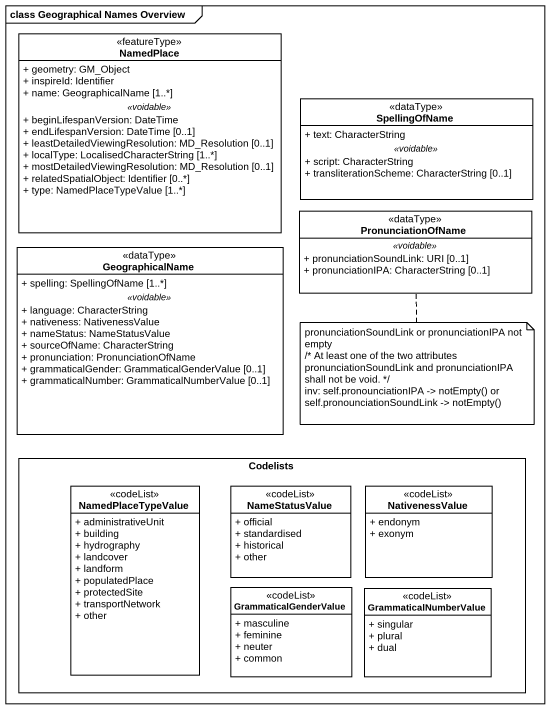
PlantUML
@startuml
mainframe class Geographical Names Overview
hide circle
hide empty members
skinparam classAttributeIconSize 0
class NamedPlace <<featureType>> {
  + geometry: GM_Object
  + inspireId: Identifier
  + name: GeographicalName [1..*]
  .. <<voidable>> ..
  + beginLifespanVersion: DateTime
  + endLifespanVersion: DateTime [0..1]
  + leastDetailedViewingResolution: MD_Resolution [0..1]
  + localType: LocalisedCharacterString [1..*]
  + mostDetailedViewingResolution: MD_Resolution [0..1]
  + relatedSpatialObject: Identifier [0..*]
  + type: NamedPlaceTypeValue [1..*]
}
class SpellingOfName <<dataType>> {
  + text: CharacterString
  .. <<voidable>> ..
  + script: CharacterString
  + transliterationScheme: CharacterString [0..1]
}
class PronunciationOfName <<dataType>> {
  .. <<voidable>> ..
  + pronunciationSoundLink: URI [0..1]
  + pronunciationIPA: CharacterString [0..1]
}
class GeographicalName <<dataType>> {
  + spelling: SpellingOfName [1..*]
  .. <<voidable>> ..
  + language: CharacterString
  + nativeness: NativenessValue
  + nameStatus: NameStatusValue
  + sourceOfName: CharacterString
  + pronunciation: PronunciationOfName
  + grammaticalGender: GrammaticalGenderValue [0..1]
  + grammaticalNumber: GrammaticalNumberValue [0..1]
}
rectangle Codelists {
  class NamedPlaceTypeValue <<codeList>> {
    + administrativeUnit
    + building
    + hydrography
    + landcover
    + landform
    + populatedPlace
    + protectedSite
    + transportNetwork
    + other
  }
  class NameStatusValue <<codeList>> {
    + official
    + standardised
    + historical
    + other
  }
  class NativenessValue <<codeList>> {
    + endonym
    + exonym
  }
  class GrammaticalGenderValue <<codeList>> {
    + masculine
    + feminine
    + neuter
    + common
  }
  class GrammaticalNumberValue <<codeList>> {
    + singular
    + plural
    + dual
  }
}
note bottom of PronunciationOfName
  pronunciationSoundLink or pronunciationIPA not empty
  /* At least one of the two attributes pronunciationSoundLink and pronunciationIPA shall not be void. */
  inv: self.pronounciationIPA -> notEmpty() or self.pronounciationSoundLink -> notEmpty()
end note
@enduml
